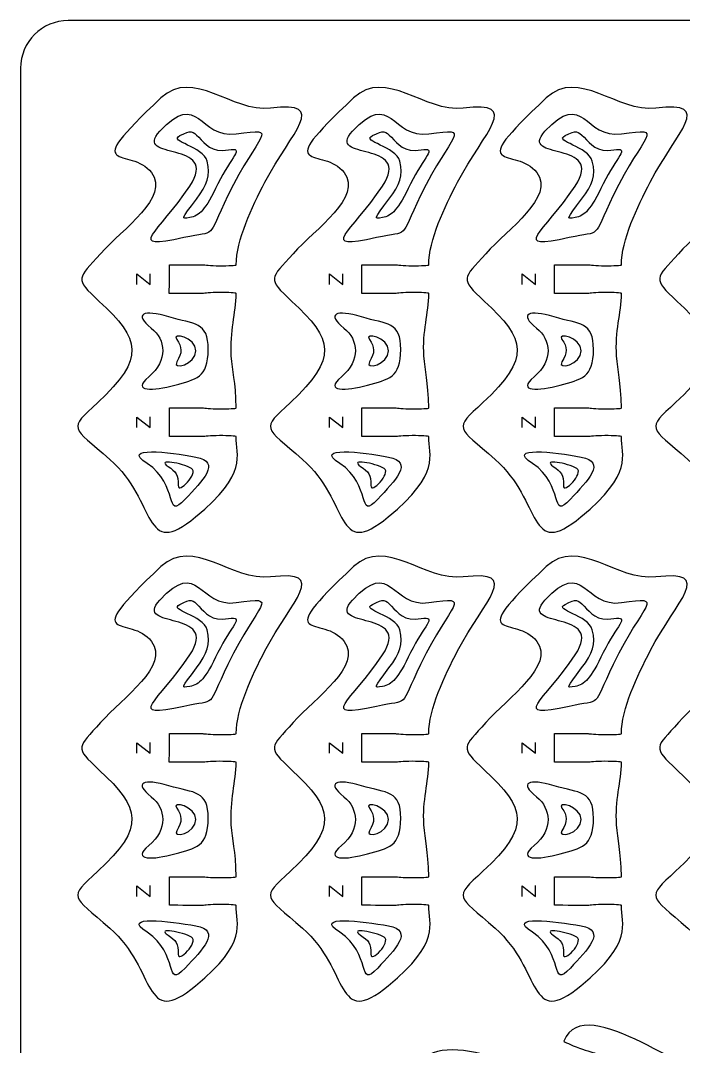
# Model space of a CAD drawing. Extents: x 0 to 300, y 0 to 300.
# Drawn here: x 0 to 69.5, y 192.6 to 300.1 of the extents above; entities that cross this region are included whole.
import ezdxf

# ---------------------------------------------------------------- set-up
doc = ezdxf.new("R2010")
doc.units = 0
doc.header["$MEASUREMENT"] = 0
doc.layers.add('DEFAULT', color=7, linetype='CONTINUOUS')

msp = doc.modelspace()

# ---------------------------------------------------------------- linework, layer by layer
at = {"layer": 'DEFAULT', "color": 250}
for points in [[(12.19, 272.45), (12.19, 273.55), (13.58, 272.45), (13.58, 273.56)], [(32.38, 272.45), (32.38, 273.55), (33.77, 272.45), (33.77, 273.56)], [(52.56, 272.45), (52.56, 273.55), (53.96, 272.45), (53.96, 273.56)], [(12.2, 257.45), (12.2, 258.55), (13.59, 257.45), (13.59, 258.57)], [(32.38, 257.45), (32.38, 258.55), (33.77, 257.45), (33.77, 258.57)], [(52.57, 257.45), (52.57, 258.55), (53.96, 257.45), (53.96, 258.57)], [(12.19, 223.32), (12.19, 224.42), (13.58, 223.32), (13.58, 224.44)], [(32.38, 223.32), (32.38, 224.42), (33.77, 223.32), (33.77, 224.44)], [(52.56, 223.32), (52.56, 224.42), (53.96, 223.32), (53.96, 224.44)], [(12.2, 208.32), (12.2, 209.43), (13.59, 208.32), (13.59, 209.44)], [(32.38, 208.32), (32.38, 209.43), (33.77, 208.32), (33.77, 209.44)], [(52.57, 208.32), (52.57, 209.43), (53.96, 208.32), (53.96, 209.44)]]:
    msp.add_lwpolyline(points, dxfattribs=at)
at = {"layer": 'DEFAULT', "color": 1}
for points, knots in [([(295, 0.1), (198.33, 0.1), (101.67, 0.1), (5, 0.1), (2.25, 0.1), (0, 2.35), (0, 5.1), (0, 101.77), (0, 198.43), (0, 295.1), (0, 297.85), (2.25, 300.1), (5, 300.1), (101.67, 300.1), (198.33, 300.1), (295, 300.1), (297.75, 300.1), (300, 297.85), (300, 295.1), (300, 198.43), (300, 101.77), (300, 5.1), (300, 2.35), (297.75, 0.1), (295, 0.1)], [0, 0, 0, 0, 822.047, 822.047, 822.047, 823.047, 823.047, 823.047, 1645.094, 1645.094, 1645.094, 1646.094, 1646.094, 1646.094, 2468.141, 2468.141, 2468.141, 2469.141, 2469.141, 2469.141, 3291.188, 3291.188, 3291.188, 3292.188, 3292.188, 3292.188, 3292.188]), ([(25.61, 283.16), (24.25, 280.54), (22.6, 277.08), (22.6, 274.5), (22.58, 274.44), (21.81, 274.4), (20.85, 274.4), (19.88, 274.4), (19.27, 274.5), (19.1, 274.5), (18.22, 274.5), (15.6, 274.5), (15.6, 274.5), (15.6, 273.5), (15.6, 272.5), (15.59, 271.5), (15.59, 271.5), (18.22, 271.5), (19.1, 271.5), (19.27, 271.5), (19.88, 271.6), (20.85, 271.6), (21.81, 271.6), (22.6, 271.55), (22.59, 271.5), (22.59, 269.45), (21.91, 267.51), (22.09, 264.95), (22.2, 263.28), (22.54, 262.38), (22.6, 259.5), (22.59, 259.44), (21.81, 259.4), (20.85, 259.4), (19.88, 259.4), (19.27, 259.5), (19.1, 259.5), (18.23, 259.5), (15.6, 259.51), (15.6, 259.51), (15.6, 258.51), (15.6, 257.51), (15.6, 256.51), (15.6, 256.51), (18.22, 256.5), (19.09, 256.5), (19.27, 256.5), (19.88, 256.6), (20.85, 256.6), (21.81, 256.6), (22.59, 256.55), (22.6, 256.5), (22.59, 254.5), (23.92, 252.67), (18.35, 248.08), (12.78, 243.49), (14.34, 249.74), (9.37, 254.1), (5.32, 257.66), (4.95, 257.17), (8.09, 260.07), (13.12, 264.74), (12.58, 266.69), (8.25, 270.67), (5.57, 273.15), (6.01, 273), (8.39, 275.66), (10.75, 278.3), (15.65, 281.61), (13.73, 284.16), (11.54, 287.08), (5.82, 283.64), (14.72, 291.99), (18.11, 295.18), (22.15, 290.42), (26.21, 290.92), (32.42, 291.68), (28.39, 288.5), (25.61, 283.16)], [1, 1, 1, 1, 2, 2, 2, 3, 3, 3, 4, 4, 4, 5, 5, 5, 13.504001, 13.504001, 13.504001, 14.504001, 14.504001, 14.504001, 15.504001, 15.504001, 15.504001, 16.504001, 16.504001, 16.504001, 17.504001, 17.504001, 17.504001, 18.504001, 18.504001, 18.504001, 19.504001, 19.504001, 19.504001, 20.504001, 20.504001, 20.504001, 21.504001, 21.504001, 21.504001, 30.008003, 30.008003, 30.008003, 31.008003, 31.008003, 31.008003, 32.008003, 32.008003, 32.008003, 33.008003, 33.008003, 33.008003, 34.008003, 34.008003, 34.008003, 35.008003, 35.008003, 35.008003, 36.008003, 36.008003, 36.008003, 37.008003, 37.008003, 37.008003, 38.008003, 38.008003, 38.008003, 39.008003, 39.008003, 39.008003, 40.008003, 40.008003, 40.008003, 41.008003, 41.008003, 41.008003, 42.008003, 42.008003, 42.008003, 42.008003]), ([(45.8, 283.16), (44.43, 280.54), (42.78, 277.08), (42.78, 274.5), (42.77, 274.44), (41.99, 274.4), (41.03, 274.4), (40.07, 274.4), (39.46, 274.5), (39.28, 274.5), (38.41, 274.5), (35.78, 274.5), (35.78, 274.5), (35.78, 273.5), (35.78, 272.5), (35.78, 271.5), (35.78, 271.5), (38.4, 271.5), (39.28, 271.5), (39.46, 271.5), (40.06, 271.6), (41.03, 271.6), (42, 271.6), (42.78, 271.55), (42.78, 271.5), (42.78, 269.45), (42.1, 267.51), (42.27, 264.95), (42.39, 263.28), (42.73, 262.38), (42.78, 259.5), (42.77, 259.44), (42, 259.4), (41.03, 259.4), (40.07, 259.4), (39.46, 259.5), (39.29, 259.5), (38.41, 259.5), (35.78, 259.51), (35.78, 259.51), (35.78, 258.51), (35.78, 257.51), (35.78, 256.51), (35.78, 256.51), (38.41, 256.5), (39.28, 256.5), (39.46, 256.5), (40.07, 256.6), (41.03, 256.6), (42, 256.6), (42.78, 256.55), (42.78, 256.5), (42.78, 254.5), (44.1, 252.67), (38.53, 248.08), (32.97, 243.49), (34.52, 249.74), (29.56, 254.1), (25.51, 257.66), (25.14, 257.17), (28.28, 260.07), (33.3, 264.74), (32.76, 266.69), (28.44, 270.67), (25.75, 273.15), (26.19, 273), (28.57, 275.66), (30.93, 278.3), (35.84, 281.61), (33.92, 284.16), (31.72, 287.08), (26, 283.64), (34.9, 291.99), (38.29, 295.18), (42.34, 290.42), (46.4, 290.92), (52.61, 291.68), (48.58, 288.5), (45.8, 283.16)], [1, 1, 1, 1, 2, 2, 2, 3, 3, 3, 4, 4, 4, 5, 5, 5, 13.504001, 13.504001, 13.504001, 14.504001, 14.504001, 14.504001, 15.504001, 15.504001, 15.504001, 16.504001, 16.504001, 16.504001, 17.504001, 17.504001, 17.504001, 18.504001, 18.504001, 18.504001, 19.504001, 19.504001, 19.504001, 20.504001, 20.504001, 20.504001, 21.504001, 21.504001, 21.504001, 30.008003, 30.008003, 30.008003, 31.008003, 31.008003, 31.008003, 32.008003, 32.008003, 32.008003, 33.008003, 33.008003, 33.008003, 34.008003, 34.008003, 34.008003, 35.008003, 35.008003, 35.008003, 36.008003, 36.008003, 36.008003, 37.008003, 37.008003, 37.008003, 38.008003, 38.008003, 38.008003, 39.008003, 39.008003, 39.008003, 40.008003, 40.008003, 40.008003, 41.008003, 41.008003, 41.008003, 42.008003, 42.008003, 42.008003, 42.008003]), ([(65.99, 283.16), (64.62, 280.54), (62.97, 277.08), (62.97, 274.5), (62.95, 274.44), (62.18, 274.4), (61.22, 274.4), (60.25, 274.4), (59.64, 274.5), (59.47, 274.5), (58.59, 274.5), (55.97, 274.5), (55.97, 274.5), (55.97, 273.5), (55.97, 272.5), (55.97, 271.5), (55.97, 271.5), (58.59, 271.5), (59.47, 271.5), (59.64, 271.5), (60.25, 271.6), (61.22, 271.6), (62.18, 271.6), (62.97, 271.55), (62.97, 271.5), (62.96, 269.45), (62.28, 267.51), (62.46, 264.95), (62.57, 263.28), (62.91, 262.38), (62.97, 259.5), (62.96, 259.44), (62.18, 259.4), (61.22, 259.4), (60.25, 259.4), (59.64, 259.5), (59.47, 259.5), (58.6, 259.5), (55.97, 259.51), (55.97, 259.51), (55.97, 258.51), (55.97, 257.51), (55.97, 256.51), (55.97, 256.51), (58.59, 256.5), (59.47, 256.5), (59.64, 256.5), (60.25, 256.6), (61.22, 256.6), (62.18, 256.6), (62.97, 256.55), (62.97, 256.5), (62.96, 254.5), (64.29, 252.67), (58.72, 248.08), (53.15, 243.49), (54.71, 249.74), (49.74, 254.1), (45.69, 257.66), (45.32, 257.17), (48.46, 260.07), (53.49, 264.74), (52.95, 266.69), (48.62, 270.67), (45.94, 273.15), (46.38, 273), (48.76, 275.66), (51.12, 278.3), (56.02, 281.61), (54.1, 284.16), (51.91, 287.08), (46.19, 283.64), (55.09, 291.99), (58.48, 295.18), (62.52, 290.42), (66.59, 290.92), (72.79, 291.68), (68.76, 288.5), (65.99, 283.16)], [1, 1, 1, 1, 2, 2, 2, 3, 3, 3, 4, 4, 4, 5, 5, 5, 13.504001, 13.504001, 13.504001, 14.504001, 14.504001, 14.504001, 15.504001, 15.504001, 15.504001, 16.504001, 16.504001, 16.504001, 17.504001, 17.504001, 17.504001, 18.504001, 18.504001, 18.504001, 19.504001, 19.504001, 19.504001, 20.504001, 20.504001, 20.504001, 21.504001, 21.504001, 21.504001, 30.008003, 30.008003, 30.008003, 31.008003, 31.008003, 31.008003, 32.008003, 32.008003, 32.008003, 33.008003, 33.008003, 33.008003, 34.008003, 34.008003, 34.008003, 35.008003, 35.008003, 35.008003, 36.008003, 36.008003, 36.008003, 37.008003, 37.008003, 37.008003, 38.008003, 38.008003, 38.008003, 39.008003, 39.008003, 39.008003, 40.008003, 40.008003, 40.008003, 41.008003, 41.008003, 41.008003, 42.008003, 42.008003, 42.008003, 42.008003]), ([(86.17, 283.16), (84.8, 280.54), (83.16, 277.08), (83.15, 274.5), (83.14, 274.44), (82.36, 274.4), (81.4, 274.4), (80.44, 274.4), (79.83, 274.5), (79.65, 274.5), (78.78, 274.5), (76.15, 274.5), (76.15, 274.5), (76.15, 273.5), (76.15, 272.5), (76.15, 271.5), (76.15, 271.5), (78.77, 271.5), (79.65, 271.5), (79.83, 271.5), (80.43, 271.6), (81.4, 271.6), (82.37, 271.6), (83.15, 271.55), (83.15, 271.5), (83.15, 269.45), (82.47, 267.51), (82.64, 264.95), (82.76, 263.28), (83.1, 262.38), (83.16, 259.5), (83.14, 259.44), (82.37, 259.4), (81.41, 259.4), (80.44, 259.4), (79.83, 259.5), (79.66, 259.5), (78.78, 259.5), (76.15, 259.51), (76.15, 259.51), (76.15, 258.51), (76.15, 257.51), (76.15, 256.51), (76.15, 256.51), (78.78, 256.5), (79.65, 256.5), (79.83, 256.5), (80.44, 256.6), (81.4, 256.6), (82.37, 256.6), (83.15, 256.55), (83.15, 256.5), (83.15, 254.5), (84.47, 252.67), (78.9, 248.08), (73.34, 243.49), (74.89, 249.74), (69.93, 254.1), (65.88, 257.66), (65.51, 257.17), (68.65, 260.07), (73.67, 264.74), (73.13, 266.69), (68.81, 270.67), (66.13, 273.15), (66.56, 273), (68.94, 275.66), (71.3, 278.3), (76.21, 281.61), (74.29, 284.16), (72.09, 287.08), (66.37, 283.64), (75.27, 291.99), (78.66, 295.18), (82.71, 290.42), (86.77, 290.92), (92.98, 291.68), (88.95, 288.5), (86.17, 283.16)], [1, 1, 1, 1, 2, 2, 2, 3, 3, 3, 4, 4, 4, 5, 5, 5, 13.504001, 13.504001, 13.504001, 14.504001, 14.504001, 14.504001, 15.504001, 15.504001, 15.504001, 16.504001, 16.504001, 16.504001, 17.504001, 17.504001, 17.504001, 18.504001, 18.504001, 18.504001, 19.504001, 19.504001, 19.504001, 20.504001, 20.504001, 20.504001, 21.504001, 21.504001, 21.504001, 30.008003, 30.008003, 30.008003, 31.008003, 31.008003, 31.008003, 32.008003, 32.008003, 32.008003, 33.008003, 33.008003, 33.008003, 34.008003, 34.008003, 34.008003, 35.008003, 35.008003, 35.008003, 36.008003, 36.008003, 36.008003, 37.008003, 37.008003, 37.008003, 38.008003, 38.008003, 38.008003, 39.008003, 39.008003, 39.008003, 40.008003, 40.008003, 40.008003, 41.008003, 41.008003, 41.008003, 42.008003, 42.008003, 42.008003, 42.008003]), ([(25.61, 234.04), (24.25, 231.41), (22.6, 227.95), (22.6, 225.37), (22.58, 225.31), (21.81, 225.27), (20.85, 225.27), (19.88, 225.27), (19.27, 225.37), (19.1, 225.37), (18.22, 225.37), (15.6, 225.38), (15.6, 225.38), (15.6, 224.38), (15.6, 223.38), (15.59, 222.38), (15.59, 222.38), (18.22, 222.37), (19.1, 222.37), (19.27, 222.37), (19.88, 222.47), (20.85, 222.47), (21.81, 222.47), (22.6, 222.42), (22.59, 222.37), (22.59, 220.32), (21.91, 218.38), (22.09, 215.83), (22.2, 214.15), (22.54, 213.26), (22.6, 210.37), (22.59, 210.32), (21.81, 210.27), (20.85, 210.28), (19.88, 210.28), (19.27, 210.37), (19.1, 210.37), (18.23, 210.38), (15.6, 210.38), (15.6, 210.38), (15.6, 209.38), (15.6, 208.38), (15.6, 207.38), (15.6, 207.38), (18.22, 207.38), (19.09, 207.37), (19.27, 207.37), (19.88, 207.47), (20.85, 207.47), (21.81, 207.47), (22.59, 207.43), (22.6, 207.37), (22.59, 205.37), (23.92, 203.54), (18.35, 198.96), (12.78, 194.37), (14.34, 200.62), (9.37, 204.97), (5.32, 208.53), (4.95, 208.04), (8.09, 210.95), (13.12, 215.61), (12.58, 217.56), (8.25, 221.55), (5.57, 224.02), (6.01, 223.88), (8.39, 226.53), (10.75, 229.17), (15.65, 232.49), (13.73, 235.04), (11.54, 237.95), (5.82, 234.51), (14.72, 242.87), (18.11, 246.05), (22.15, 241.3), (26.21, 241.79), (32.42, 242.55), (28.39, 239.37), (25.61, 234.04)], [1, 1, 1, 1, 2, 2, 2, 3, 3, 3, 4, 4, 4, 5, 5, 5, 13.504001, 13.504001, 13.504001, 14.504001, 14.504001, 14.504001, 15.504001, 15.504001, 15.504001, 16.504001, 16.504001, 16.504001, 17.504001, 17.504001, 17.504001, 18.504001, 18.504001, 18.504001, 19.504001, 19.504001, 19.504001, 20.504001, 20.504001, 20.504001, 21.504001, 21.504001, 21.504001, 30.008003, 30.008003, 30.008003, 31.008003, 31.008003, 31.008003, 32.008003, 32.008003, 32.008003, 33.008003, 33.008003, 33.008003, 34.008003, 34.008003, 34.008003, 35.008003, 35.008003, 35.008003, 36.008003, 36.008003, 36.008003, 37.008003, 37.008003, 37.008003, 38.008003, 38.008003, 38.008003, 39.008003, 39.008003, 39.008003, 40.008003, 40.008003, 40.008003, 41.008003, 41.008003, 41.008003, 42.008003, 42.008003, 42.008003, 42.008003]), ([(45.8, 234.04), (44.43, 231.41), (42.78, 227.95), (42.78, 225.37), (42.77, 225.31), (41.99, 225.27), (41.03, 225.27), (40.07, 225.27), (39.46, 225.37), (39.28, 225.37), (38.41, 225.37), (35.78, 225.38), (35.78, 225.38), (35.78, 224.38), (35.78, 223.38), (35.78, 222.38), (35.78, 222.38), (38.4, 222.37), (39.28, 222.37), (39.46, 222.37), (40.06, 222.47), (41.03, 222.47), (42, 222.47), (42.78, 222.42), (42.78, 222.37), (42.78, 220.32), (42.1, 218.38), (42.27, 215.83), (42.39, 214.15), (42.73, 213.26), (42.78, 210.37), (42.77, 210.32), (42, 210.27), (41.03, 210.28), (40.07, 210.28), (39.46, 210.37), (39.29, 210.37), (38.41, 210.38), (35.78, 210.38), (35.78, 210.38), (35.78, 209.38), (35.78, 208.38), (35.78, 207.38), (35.78, 207.38), (38.41, 207.38), (39.28, 207.37), (39.46, 207.37), (40.07, 207.47), (41.03, 207.47), (42, 207.47), (42.78, 207.43), (42.78, 207.37), (42.78, 205.37), (44.1, 203.54), (38.53, 198.96), (32.97, 194.37), (34.52, 200.62), (29.56, 204.97), (25.51, 208.53), (25.14, 208.04), (28.28, 210.95), (33.3, 215.61), (32.76, 217.56), (28.44, 221.55), (25.75, 224.02), (26.19, 223.88), (28.57, 226.53), (30.93, 229.17), (35.84, 232.49), (33.92, 235.04), (31.72, 237.95), (26, 234.51), (34.9, 242.87), (38.29, 246.05), (42.34, 241.3), (46.4, 241.79), (52.61, 242.55), (48.58, 239.37), (45.8, 234.04)], [1, 1, 1, 1, 2, 2, 2, 3, 3, 3, 4, 4, 4, 5, 5, 5, 13.504001, 13.504001, 13.504001, 14.504001, 14.504001, 14.504001, 15.504001, 15.504001, 15.504001, 16.504001, 16.504001, 16.504001, 17.504001, 17.504001, 17.504001, 18.504001, 18.504001, 18.504001, 19.504001, 19.504001, 19.504001, 20.504001, 20.504001, 20.504001, 21.504001, 21.504001, 21.504001, 30.008003, 30.008003, 30.008003, 31.008003, 31.008003, 31.008003, 32.008003, 32.008003, 32.008003, 33.008003, 33.008003, 33.008003, 34.008003, 34.008003, 34.008003, 35.008003, 35.008003, 35.008003, 36.008003, 36.008003, 36.008003, 37.008003, 37.008003, 37.008003, 38.008003, 38.008003, 38.008003, 39.008003, 39.008003, 39.008003, 40.008003, 40.008003, 40.008003, 41.008003, 41.008003, 41.008003, 42.008003, 42.008003, 42.008003, 42.008003]), ([(65.99, 234.04), (64.62, 231.41), (62.97, 227.95), (62.97, 225.37), (62.95, 225.31), (62.18, 225.27), (61.22, 225.27), (60.25, 225.27), (59.64, 225.37), (59.47, 225.37), (58.59, 225.37), (55.97, 225.38), (55.97, 225.38), (55.97, 224.38), (55.97, 223.38), (55.97, 222.38), (55.97, 222.38), (58.59, 222.37), (59.47, 222.37), (59.64, 222.37), (60.25, 222.47), (61.22, 222.47), (62.18, 222.47), (62.97, 222.42), (62.97, 222.37), (62.96, 220.32), (62.28, 218.38), (62.46, 215.83), (62.57, 214.15), (62.91, 213.26), (62.97, 210.37), (62.96, 210.32), (62.18, 210.27), (61.22, 210.28), (60.25, 210.28), (59.64, 210.37), (59.47, 210.37), (58.6, 210.38), (55.97, 210.38), (55.97, 210.38), (55.97, 209.38), (55.97, 208.38), (55.97, 207.38), (55.97, 207.38), (58.59, 207.38), (59.47, 207.37), (59.64, 207.37), (60.25, 207.47), (61.22, 207.47), (62.18, 207.47), (62.97, 207.43), (62.97, 207.37), (62.96, 205.37), (64.29, 203.54), (58.72, 198.96), (53.15, 194.37), (54.71, 200.62), (49.74, 204.97), (45.69, 208.53), (45.32, 208.04), (48.46, 210.95), (53.49, 215.61), (52.95, 217.56), (48.62, 221.55), (45.94, 224.02), (46.38, 223.88), (48.76, 226.53), (51.12, 229.17), (56.02, 232.49), (54.1, 235.04), (51.91, 237.95), (46.19, 234.51), (55.09, 242.87), (58.48, 246.05), (62.52, 241.3), (66.59, 241.79), (72.79, 242.55), (68.76, 239.37), (65.99, 234.04)], [1, 1, 1, 1, 2, 2, 2, 3, 3, 3, 4, 4, 4, 5, 5, 5, 13.504001, 13.504001, 13.504001, 14.504001, 14.504001, 14.504001, 15.504001, 15.504001, 15.504001, 16.504001, 16.504001, 16.504001, 17.504001, 17.504001, 17.504001, 18.504001, 18.504001, 18.504001, 19.504001, 19.504001, 19.504001, 20.504001, 20.504001, 20.504001, 21.504001, 21.504001, 21.504001, 30.008003, 30.008003, 30.008003, 31.008003, 31.008003, 31.008003, 32.008003, 32.008003, 32.008003, 33.008003, 33.008003, 33.008003, 34.008003, 34.008003, 34.008003, 35.008003, 35.008003, 35.008003, 36.008003, 36.008003, 36.008003, 37.008003, 37.008003, 37.008003, 38.008003, 38.008003, 38.008003, 39.008003, 39.008003, 39.008003, 40.008003, 40.008003, 40.008003, 41.008003, 41.008003, 41.008003, 42.008003, 42.008003, 42.008003, 42.008003]), ([(86.17, 234.04), (84.8, 231.41), (83.16, 227.95), (83.15, 225.37), (83.14, 225.31), (82.36, 225.27), (81.4, 225.27), (80.44, 225.27), (79.83, 225.37), (79.65, 225.37), (78.78, 225.37), (76.15, 225.38), (76.15, 225.38), (76.15, 224.38), (76.15, 223.38), (76.15, 222.38), (76.15, 222.38), (78.77, 222.37), (79.65, 222.37), (79.83, 222.37), (80.43, 222.47), (81.4, 222.47), (82.37, 222.47), (83.15, 222.42), (83.15, 222.37), (83.15, 220.32), (82.47, 218.38), (82.64, 215.83), (82.76, 214.15), (83.1, 213.26), (83.16, 210.37), (83.14, 210.32), (82.37, 210.27), (81.41, 210.28), (80.44, 210.28), (79.83, 210.37), (79.66, 210.37), (78.78, 210.38), (76.15, 210.38), (76.15, 210.38), (76.15, 209.38), (76.15, 208.38), (76.15, 207.38), (76.15, 207.38), (78.78, 207.38), (79.65, 207.37), (79.83, 207.37), (80.44, 207.47), (81.4, 207.47), (82.37, 207.47), (83.15, 207.43), (83.15, 207.37), (83.15, 205.37), (84.47, 203.54), (78.9, 198.96), (73.34, 194.37), (74.89, 200.62), (69.93, 204.97), (65.88, 208.53), (65.51, 208.04), (68.65, 210.95), (73.67, 215.61), (73.13, 217.56), (68.81, 221.55), (66.13, 224.02), (66.56, 223.88), (68.94, 226.53), (71.3, 229.17), (76.21, 232.49), (74.29, 235.04), (72.09, 237.95), (66.37, 234.51), (75.27, 242.87), (78.66, 246.05), (82.71, 241.3), (86.77, 241.79), (92.98, 242.55), (88.95, 239.37), (86.17, 234.04)], [1, 1, 1, 1, 2, 2, 2, 3, 3, 3, 4, 4, 4, 5, 5, 5, 13.504001, 13.504001, 13.504001, 14.504001, 14.504001, 14.504001, 15.504001, 15.504001, 15.504001, 16.504001, 16.504001, 16.504001, 17.504001, 17.504001, 17.504001, 18.504001, 18.504001, 18.504001, 19.504001, 19.504001, 19.504001, 20.504001, 20.504001, 20.504001, 21.504001, 21.504001, 21.504001, 30.008003, 30.008003, 30.008003, 31.008003, 31.008003, 31.008003, 32.008003, 32.008003, 32.008003, 33.008003, 33.008003, 33.008003, 34.008003, 34.008003, 34.008003, 35.008003, 35.008003, 35.008003, 36.008003, 36.008003, 36.008003, 37.008003, 37.008003, 37.008003, 38.008003, 38.008003, 38.008003, 39.008003, 39.008003, 39.008003, 40.008003, 40.008003, 40.008003, 41.008003, 41.008003, 41.008003, 42.008003, 42.008003, 42.008003, 42.008003]), ([(125.95, 167.45), (125.9, 167.42), (125.47, 168.08), (124.99, 168.91), (124.5, 169.75), (124.28, 170.33), (124.2, 170.48), (123.76, 171.24), (122.45, 173.51), (122.45, 173.51), (121.58, 173.01), (120.71, 172.51), (119.85, 172.01), (119.85, 172.01), (121.16, 169.74), (121.6, 168.98), (121.69, 168.83), (122.08, 168.35), (122.56, 167.51), (123.05, 166.67), (123.4, 165.98), (123.35, 165.95), (121.28, 164.75), (119.06, 161.02), (116.57, 164.57), (114.08, 168.11), (105.05, 173.97), (72.02, 177.71), (66.13, 178.38), (54.8, 176.96), (57, 173.15), (57.83, 171.72), (57.34, 169.88), (55.9, 169.05), (55.86, 169.02), (55.43, 169.68), (54.94, 170.52), (54.46, 171.35), (54.24, 171.93), (54.15, 172.08), (53.71, 172.84), (52.4, 175.11), (52.4, 175.11), (51.53, 174.61), (50.67, 174.11), (49.8, 173.61), (49.8, 173.61), (51.12, 171.34), (51.56, 170.58), (51.64, 170.43), (52.03, 169.95), (52.52, 169.12), (53, 168.28), (53.36, 167.58), (53.31, 167.55), (51.87, 166.72), (50.04, 167.21), (49.21, 168.65), (45.94, 174.31), (30.91, 168.99), (26.58, 153.26), (24.13, 144.35), (36.43, 142.21), (46.36, 140.27), (50.45, 139.46), (53.6, 137.42), (55.91, 135.43), (58.21, 133.44), (54.07, 127.87), (52.89, 129.99), (51.7, 132.1), (51.47, 132.48), (49.48, 131.33), (47.65, 130.27), (48.38, 130.69), (46.89, 129.83), (45.6, 129.09), (48.16, 126.58), (44.73, 124.52), (41.31, 122.47), (35.24, 122.79), (33.81, 125.24), (33.79, 125.29), (34.44, 125.72), (35.28, 126.21), (36.11, 126.69), (36.69, 126.91), (36.84, 126.99), (37.6, 127.43), (39.87, 128.75), (39.87, 128.75), (39.37, 129.61), (38.87, 130.48), (38.37, 131.34), (38.37, 131.34), (36.1, 130.03), (35.34, 129.59), (35.19, 129.51), (34.71, 129.11), (33.88, 128.63), (33.04, 128.14), (32.34, 127.79), (32.31, 127.84), (31.5, 129.29), (25.46, 128.32), (23.96, 130.92), (23.93, 130.97), (24.59, 131.4), (25.43, 131.88), (26.26, 132.37), (26.84, 132.59), (26.99, 132.67), (27.75, 133.11), (30.02, 134.42), (30.02, 134.42), (29.52, 135.29), (29.02, 136.16), (28.52, 137.02), (28.52, 137.02), (26.25, 135.71), (25.49, 135.27), (25.34, 135.18), (24.86, 134.79), (24.03, 134.31), (23.19, 133.82), (22.49, 133.47), (22.46, 133.52), (21.64, 134.96), (15.62, 134.01), (14.12, 136.61), (14.09, 136.65), (14.75, 137.08), (15.58, 137.57), (16.42, 138.05), (17, 138.27), (17.15, 138.36), (17.9, 138.8), (20.18, 140.11), (20.18, 140.11), (19.68, 140.98), (19.18, 141.84), (18.68, 142.71), (18.68, 142.71), (16.41, 141.39), (15.65, 140.96), (15.49, 140.87), (15.02, 140.48), (14.18, 139.99), (13.34, 139.51), (12.64, 139.16), (12.62, 139.2), (11.8, 140.65), (10.79, 143.48), (9.32, 146.1), (9.29, 146.15), (9.95, 146.57), (10.8, 147.04), (11.64, 147.52), (12.22, 147.73), (12.37, 147.81), (13.13, 148.24), (15.42, 149.53), (15.42, 149.53), (14.93, 150.4), (14.44, 151.27), (13.95, 152.14), (13.95, 152.14), (11.66, 150.86), (10.9, 150.43), (10.75, 150.34), (10.27, 149.96), (9.42, 149.48), (8.58, 149.01), (7.88, 148.67), (7.85, 148.71), (6.38, 151.33), (11.03, 155.5), (10.03, 158.33), (10.01, 158.38), (10.74, 158.68), (11.65, 159), (12.56, 159.32), (13.17, 159.43), (13.33, 159.49), (14.16, 159.78), (16.64, 160.65), (16.64, 160.65), (16.31, 161.59), (15.97, 162.53), (15.64, 163.48), (15.64, 163.48), (13.17, 162.61), (12.34, 162.32), (12.18, 162.26), (11.64, 161.97), (10.72, 161.64), (9.81, 161.32), (9.06, 161.1), (9.04, 161.16), (7.05, 166.82), (17.11, 167.37), (16.63, 170.33), (16.63, 170.39), (17.39, 170.56), (18.34, 170.72), (19.29, 170.87), (19.91, 170.87), (20.08, 170.9), (20.94, 171.05), (23.53, 171.47), (23.53, 171.47), (23.37, 172.46), (23.21, 173.45), (23.04, 174.43), (23.04, 174.43), (20.46, 174.01), (19.59, 173.86), (19.42, 173.84), (18.84, 173.64), (17.88, 173.48), (16.93, 173.32), (16.15, 173.24), (16.14, 173.29), (15.16, 179.21), (26.55, 176.8), (26.58, 179.8), (26.58, 179.85), (27.37, 179.89), (28.33, 179.88), (29.3, 179.86), (29.91, 179.76), (30.08, 179.76), (30.96, 179.75), (33.58, 179.72), (33.58, 179.72), (33.59, 180.72), (33.61, 181.72), (33.62, 182.72), (33.62, 182.72), (30.99, 182.75), (30.12, 182.76), (29.94, 182.76), (29.33, 182.67), (28.36, 182.68), (27.4, 182.69), (26.62, 182.74), (26.62, 182.8), (26.68, 188.61), (40.47, 184.13), (40.99, 186.87), (41, 186.92), (41.77, 186.82), (42.72, 186.64), (43.67, 186.46), (44.25, 186.25), (44.43, 186.22), (45.28, 186.06), (47.87, 185.57), (47.87, 185.57), (48.05, 186.56), (48.24, 187.54), (48.42, 188.52), (48.42, 188.52), (45.84, 189.01), (44.98, 189.17), (44.81, 189.2), (44.19, 189.21), (43.24, 189.39), (42.3, 189.57), (41.54, 189.76), (41.54, 189.81), (42.65, 195.71), (55.37, 188.75), (55.9, 190.33), (55.92, 190.38), (56.66, 190.14), (57.57, 189.8), (58.47, 189.46), (59.01, 189.16), (59.17, 189.09), (59.99, 188.79), (62.45, 187.86), (62.45, 187.86), (62.8, 188.79), (63.15, 189.73), (63.5, 190.67), (63.5, 190.67), (61.05, 191.59), (60.23, 191.9), (60.06, 191.96), (59.46, 192.09), (58.56, 192.42), (57.65, 192.77), (56.94, 193.08), (56.95, 193.14), (59.07, 198.75), (71.31, 188.29), (72.35, 190.05), (72.38, 190.09), (73.07, 189.73), (73.9, 189.24), (74.74, 188.75), (75.21, 188.35), (75.36, 188.26), (76.11, 187.82), (78.37, 186.48), (78.37, 186.48), (78.88, 187.34), (79.39, 188.2), (79.9, 189.06), (79.9, 189.06), (77.64, 190.4), (76.89, 190.84), (76.74, 190.93), (76.17, 191.15), (75.33, 191.65), (74.5, 192.14), (73.85, 192.58), (73.88, 192.62), (76.93, 197.79), (87.26, 185.69), (88.36, 186.97), (88.39, 187.01), (89.01, 186.53), (89.75, 185.9), (90.48, 185.27), (90.88, 184.8), (91.01, 184.69), (91.68, 184.12), (93.67, 182.41), (93.67, 182.41), (94.32, 183.17), (94.97, 183.93), (95.62, 184.68), (95.62, 184.68), (93.63, 186.39), (92.96, 186.96), (92.83, 187.08), (92.31, 187.4), (91.57, 188.03), (90.84, 188.66), (90.27, 189.2), (90.31, 189.24), (94.22, 193.8), (102.35, 181.83), (103.93, 183.12), (103.98, 183.16), (104.51, 182.58), (105.12, 181.83), (105.74, 181.09), (106.04, 180.55), (106.15, 180.42), (106.71, 179.74), (108.37, 177.71), (108.37, 177.71), (109.15, 178.35), (109.92, 178.98), (110.69, 179.61), (110.69, 179.61), (109.03, 181.64), (108.47, 182.32), (108.36, 182.45), (107.9, 182.86), (107.28, 183.61), (106.67, 184.36), (106.21, 184.99), (106.25, 185.03), (107.55, 186.06), (109.43, 185.86), (110.47, 184.56), (114.91, 179.15), (120.49, 183.79), (125.97, 175.24), (127.79, 172.41), (129.83, 169.69), (125.95, 167.45)], [1, 1, 1, 1, 2, 2, 2, 3, 3, 3, 4, 4, 4, 12.507608, 12.507608, 12.507608, 13.507608, 13.507608, 13.507608, 14.507608, 14.507608, 14.507608, 15.507608, 15.507608, 15.507608, 16.507608, 16.507608, 16.507608, 17.507608, 17.507608, 17.507608, 18.507608, 18.507608, 18.507608, 19.507608, 19.507608, 19.507608, 20.507608, 20.507608, 20.507608, 21.507608, 21.507608, 21.507608, 22.507608, 22.507608, 22.507608, 31.01156, 31.01156, 31.01156, 32.01156, 32.01156, 32.01156, 33.01156, 33.01156, 33.01156, 34.01156, 34.01156, 34.01156, 35.01156, 35.01156, 35.01156, 36.01156, 36.01156, 36.01156, 37.01156, 37.01156, 37.01156, 38.01156, 38.01156, 38.01156, 39.01156, 39.01156, 39.01156, 40.01156, 40.01156, 40.01156, 41.01156, 41.01156, 41.01156, 42.01156, 42.01156, 42.01156, 43.01156, 43.01156, 43.01156, 44.01156, 44.01156, 44.01156, 45.01156, 45.01156, 45.01156, 46.01156, 46.01156, 46.01156, 54.510507, 54.510507, 54.510507, 55.510507, 55.510507, 55.510507, 56.510507, 56.510507, 56.510507, 57.510507, 57.510507, 57.510507, 58.510507, 58.510507, 58.510507, 59.510507, 59.510507, 59.510507, 60.510507, 60.510507, 60.510507, 61.510507, 61.510507, 61.510507, 70.018116, 70.018116, 70.018116, 71.018116, 71.018116, 71.018116, 72.018116, 72.018116, 72.018116, 73.018116, 73.018116, 73.018116, 74.018116, 74.018116, 74.018116, 75.018116, 75.018116, 75.018116, 76.018116, 76.018116, 76.018116, 77.018116, 77.018116, 77.018116, 85.522068, 85.522068, 85.522068, 86.522068, 86.522068, 86.522068, 87.522068, 87.522068, 87.522068, 88.522068, 88.522068, 88.522068, 89.522068, 89.522068, 89.522068, 90.522068, 90.522068, 90.522068, 91.522068, 91.522068, 91.522068, 92.522068, 92.522068, 92.522068, 101.024832, 101.024832, 101.024832, 102.024832, 102.024832, 102.024832, 103.024832, 103.024832, 103.024832, 104.024832, 104.024832, 104.024832, 105.024832, 105.024832, 105.024832, 106.024832, 106.024832, 106.024832, 107.024832, 107.024832, 107.024832, 108.024832, 108.024832, 108.024832, 116.535608, 116.535608, 116.535608, 117.535608, 117.535608, 117.535608, 118.535608, 118.535608, 118.535608, 119.535608, 119.535608, 119.535608, 120.535608, 120.535608, 120.535608, 121.535608, 121.535608, 121.535608, 122.535608, 122.535608, 122.535608, 123.535608, 123.535608, 123.535608, 132.039971, 132.039971, 132.039971, 133.039971, 133.039971, 133.039971, 134.039971, 134.039971, 134.039971, 135.039971, 135.039971, 135.039971, 136.039971, 136.039971, 136.039971, 137.039971, 137.039971, 137.039971, 138.039971, 138.039971, 138.039971, 139.039971, 139.039971, 139.039971, 147.550559, 147.550559, 147.550559, 148.550559, 148.550559, 148.550559, 149.550559, 149.550559, 149.550559, 150.550559, 150.550559, 150.550559, 151.550559, 151.550559, 151.550559, 152.550559, 152.550559, 152.550559, 153.550559, 153.550559, 153.550559, 154.550559, 154.550559, 154.550559, 163.056703, 163.056703, 163.056703, 164.056703, 164.056703, 164.056703, 165.056703, 165.056703, 165.056703, 166.056703, 166.056703, 166.056703, 167.056703, 167.056703, 167.056703, 168.056703, 168.056703, 168.056703, 169.056703, 169.056703, 169.056703, 170.056703, 170.056703, 170.056703, 178.563266, 178.563266, 178.563266, 179.563266, 179.563266, 179.563266, 180.563266, 180.563266, 180.563266, 181.563266, 181.563266, 181.563266, 182.563266, 182.563266, 182.563266, 183.563266, 183.563266, 183.563266, 184.563266, 184.563266, 184.563266, 185.563266, 185.563266, 185.563266, 194.073142, 194.073142, 194.073142, 195.073142, 195.073142, 195.073142, 196.073142, 196.073142, 196.073142, 197.073142, 197.073142, 197.073142, 198.073142, 198.073142, 198.073142, 199.073142, 199.073142, 199.073142, 200.073142, 200.073142, 200.073142, 201.073142, 201.073142, 201.073142, 209.575736, 209.575736, 209.575736, 210.575736, 210.575736, 210.575736, 211.575736, 211.575736, 211.575736, 212.575736, 212.575736, 212.575736, 213.575736, 213.575736, 213.575736, 214.575736, 214.575736, 214.575736, 215.575736, 215.575736, 215.575736, 216.575736, 216.575736, 216.575736, 225.073795, 225.073795, 225.073795, 226.073795, 226.073795, 226.073795, 227.073795, 227.073795, 227.073795, 228.073795, 228.073795, 228.073795, 229.073795, 229.073795, 229.073795, 230.073795, 230.073795, 230.073795, 231.073795, 231.073795, 231.073795, 231.073795])]:
    msp.add_open_spline(points, degree=3, knots=knots, dxfattribs=at)
at = {"layer": 'DEFAULT', "color": 5}
for points, knots in [([(14.59, 288.49), (11.69, 285.33), (20.98, 287.61), (17.74, 282.75), (14.43, 277.79), (10.86, 275.94), (17.13, 277.35), (20.68, 278.15), (19.43, 276.95), (21.73, 281.75), (24.9, 288.35), (27.4, 288.91), (22.6, 288.23), (18.68, 287.67), (18.67, 292.95), (14.59, 288.49)], [0, 0, 0, 0, 1, 1, 1, 2, 2, 2, 3, 3, 3, 4, 4, 4, 5, 5, 5, 5]), ([(34.78, 288.49), (31.88, 285.33), (41.17, 287.61), (37.93, 282.75), (34.62, 277.79), (31.04, 275.94), (37.32, 277.35), (40.87, 278.15), (39.61, 276.95), (41.92, 281.75), (45.08, 288.35), (47.58, 288.91), (42.79, 288.23), (38.86, 287.67), (38.86, 292.95), (34.78, 288.49)], [0, 0, 0, 0, 1, 1, 1, 2, 2, 2, 3, 3, 3, 4, 4, 4, 5, 5, 5, 5]), ([(54.96, 288.49), (52.06, 285.33), (61.36, 287.61), (58.12, 282.75), (54.81, 277.79), (51.23, 275.94), (57.5, 277.35), (61.05, 278.15), (59.8, 276.95), (62.1, 281.75), (65.27, 288.35), (67.77, 288.91), (62.97, 288.23), (59.05, 287.67), (59.04, 292.95), (54.96, 288.49)], [0, 0, 0, 0, 1, 1, 1, 2, 2, 2, 3, 3, 3, 4, 4, 4, 5, 5, 5, 5]), ([(13.45, 262.77), (15.48, 264.47), (15.22, 266.65), (13.7, 267.87), (11.83, 269.37), (12.86, 269.84), (15.55, 269.04), (18.25, 268.24), (19.67, 268.56), (19.67, 265.63), (19.67, 262.64), (18.38, 262.52), (16.17, 261.89), (13.95, 261.27), (11.52, 261.15), (13.45, 262.77)], [0, 0, 0, 0, 1, 1, 1, 2, 2, 2, 3, 3, 3, 4, 4, 4, 5, 5, 5, 5]), ([(33.64, 262.77), (35.67, 264.47), (35.4, 266.65), (33.89, 267.87), (32.02, 269.37), (33.04, 269.84), (35.74, 269.04), (38.43, 268.24), (39.85, 268.56), (39.85, 265.63), (39.85, 262.64), (38.57, 262.52), (36.35, 261.89), (34.14, 261.27), (31.71, 261.15), (33.64, 262.77)], [0, 0, 0, 0, 1, 1, 1, 2, 2, 2, 3, 3, 3, 4, 4, 4, 5, 5, 5, 5]), ([(53.82, 262.77), (55.86, 264.47), (55.59, 266.65), (54.07, 267.87), (52.2, 269.37), (53.23, 269.84), (55.92, 269.04), (58.62, 268.24), (60.04, 268.56), (60.04, 265.63), (60.04, 262.64), (58.76, 262.52), (56.54, 261.89), (54.32, 261.27), (51.89, 261.15), (53.82, 262.77)], [0, 0, 0, 0, 1, 1, 1, 2, 2, 2, 3, 3, 3, 4, 4, 4, 5, 5, 5, 5]), ([(17.25, 249.94), (19.04, 251.84), (21.11, 253.86), (18.37, 254.36), (15.63, 254.86), (10.4, 255.52), (13.26, 253.68), (16.71, 251.46), (15.03, 247.59), (17.25, 249.94)], [0, 0, 0, 0, 1, 1, 1, 2, 2, 2, 3, 3, 3, 3]), ([(37.43, 249.94), (39.23, 251.84), (41.29, 253.86), (38.56, 254.36), (35.82, 254.86), (30.59, 255.52), (33.45, 253.68), (36.9, 251.46), (35.22, 247.59), (37.43, 249.94)], [0, 0, 0, 0, 1, 1, 1, 2, 2, 2, 3, 3, 3, 3]), ([(57.62, 249.94), (59.41, 251.84), (61.48, 253.86), (58.74, 254.36), (56, 254.86), (50.77, 255.52), (53.64, 253.68), (57.09, 251.46), (55.4, 247.59), (57.62, 249.94)], [0, 0, 0, 0, 1, 1, 1, 2, 2, 2, 3, 3, 3, 3]), ([(14.59, 239.36), (11.69, 236.2), (20.98, 238.48), (17.74, 233.62), (14.43, 228.66), (10.86, 226.82), (17.13, 228.23), (20.68, 229.03), (19.43, 227.82), (21.73, 232.63), (24.9, 239.23), (27.4, 239.79), (22.6, 239.1), (18.68, 238.54), (18.67, 243.82), (14.59, 239.36)], [0, 0, 0, 0, 1, 1, 1, 2, 2, 2, 3, 3, 3, 4, 4, 4, 5, 5, 5, 5]), ([(34.78, 239.36), (31.88, 236.2), (41.17, 238.48), (37.93, 233.62), (34.62, 228.66), (31.04, 226.82), (37.32, 228.23), (40.87, 229.03), (39.61, 227.82), (41.92, 232.63), (45.08, 239.23), (47.58, 239.79), (42.79, 239.1), (38.86, 238.54), (38.86, 243.82), (34.78, 239.36)], [0, 0, 0, 0, 1, 1, 1, 2, 2, 2, 3, 3, 3, 4, 4, 4, 5, 5, 5, 5]), ([(54.96, 239.36), (52.06, 236.2), (61.36, 238.48), (58.12, 233.62), (54.81, 228.66), (51.23, 226.82), (57.5, 228.23), (61.05, 229.03), (59.8, 227.82), (62.1, 232.63), (65.27, 239.23), (67.77, 239.79), (62.97, 239.1), (59.05, 238.54), (59.04, 243.82), (54.96, 239.36)], [0, 0, 0, 0, 1, 1, 1, 2, 2, 2, 3, 3, 3, 4, 4, 4, 5, 5, 5, 5]), ([(13.45, 213.64), (15.48, 215.35), (15.22, 217.53), (13.7, 218.74), (11.83, 220.25), (12.86, 220.71), (15.55, 219.91), (18.25, 219.12), (19.67, 219.43), (19.67, 216.5), (19.67, 213.51), (18.38, 213.39), (16.17, 212.77), (13.95, 212.15), (11.52, 212.02), (13.45, 213.64)], [0, 0, 0, 0, 1, 1, 1, 2, 2, 2, 3, 3, 3, 4, 4, 4, 5, 5, 5, 5]), ([(33.64, 213.64), (35.67, 215.35), (35.4, 217.53), (33.89, 218.74), (32.02, 220.25), (33.04, 220.71), (35.74, 219.91), (38.43, 219.12), (39.85, 219.43), (39.85, 216.5), (39.85, 213.51), (38.57, 213.39), (36.35, 212.77), (34.14, 212.15), (31.71, 212.02), (33.64, 213.64)], [0, 0, 0, 0, 1, 1, 1, 2, 2, 2, 3, 3, 3, 4, 4, 4, 5, 5, 5, 5]), ([(53.82, 213.64), (55.86, 215.35), (55.59, 217.53), (54.07, 218.74), (52.2, 220.25), (53.23, 220.71), (55.92, 219.91), (58.62, 219.12), (60.04, 219.43), (60.04, 216.5), (60.04, 213.51), (58.76, 213.39), (56.54, 212.77), (54.32, 212.15), (51.89, 212.02), (53.82, 213.64)], [0, 0, 0, 0, 1, 1, 1, 2, 2, 2, 3, 3, 3, 4, 4, 4, 5, 5, 5, 5]), ([(17.25, 200.81), (19.04, 202.72), (21.11, 204.74), (18.37, 205.23), (15.63, 205.73), (10.4, 206.39), (13.26, 204.55), (16.71, 202.33), (15.03, 198.46), (17.25, 200.81)], [0, 0, 0, 0, 1, 1, 1, 2, 2, 2, 3, 3, 3, 3]), ([(37.43, 200.81), (39.23, 202.72), (41.29, 204.74), (38.56, 205.23), (35.82, 205.73), (30.59, 206.39), (33.45, 204.55), (36.9, 202.33), (35.22, 198.46), (37.43, 200.81)], [0, 0, 0, 0, 1, 1, 1, 2, 2, 2, 3, 3, 3, 3]), ([(57.62, 200.81), (59.41, 202.72), (61.48, 204.74), (58.74, 205.23), (56, 205.73), (50.77, 206.39), (53.64, 204.55), (57.09, 202.33), (55.4, 198.46), (57.62, 200.81)], [0, 0, 0, 0, 1, 1, 1, 2, 2, 2, 3, 3, 3, 3])]:
    msp.add_open_spline(points, degree=3, knots=knots, dxfattribs=at)
at = {"layer": 'DEFAULT', "color": 3}
for points, knots in [([(18.43, 281.38), (16.83, 279.25), (16.75, 279.26), (17.75, 279.45), (18.74, 279.64), (19.35, 280.2), (20.69, 283), (22.04, 285.8), (23.6, 286.86), (21.79, 286.55), (19.99, 286.24), (19.37, 287.17), (18.68, 287.86), (18, 288.54), (17.93, 288.66), (16.69, 288.04), (15.44, 287.42), (19.18, 286.92), (19.55, 285.36), (19.93, 283.81), (19.6, 282.94), (18.43, 281.38)], [0, 0, 0, 0, 1, 1, 1, 2, 2, 2, 3, 3, 3, 4, 4, 4, 5, 5, 5, 6, 6, 6, 7, 7, 7, 7]), ([(38.61, 281.38), (37.02, 279.25), (36.94, 279.26), (37.93, 279.45), (38.93, 279.64), (39.53, 280.2), (40.88, 283), (42.23, 285.8), (43.78, 286.86), (41.98, 286.55), (40.17, 286.24), (39.55, 287.17), (38.87, 287.86), (38.18, 288.54), (38.12, 288.66), (36.87, 288.04), (35.63, 287.42), (39.36, 286.92), (39.74, 285.36), (40.11, 283.81), (39.78, 282.94), (38.61, 281.38)], [0, 0, 0, 0, 1, 1, 1, 2, 2, 2, 3, 3, 3, 4, 4, 4, 5, 5, 5, 6, 6, 6, 7, 7, 7, 7]), ([(58.8, 281.38), (57.2, 279.25), (57.12, 279.26), (58.12, 279.45), (59.11, 279.64), (59.72, 280.2), (61.07, 283), (62.41, 285.8), (63.97, 286.86), (62.16, 286.55), (60.36, 286.24), (59.74, 287.17), (59.05, 287.86), (58.37, 288.54), (58.3, 288.66), (57.06, 288.04), (55.81, 287.42), (59.55, 286.92), (59.92, 285.36), (60.3, 283.81), (59.97, 282.94), (58.8, 281.38)], [0, 0, 0, 0, 1, 1, 1, 2, 2, 2, 3, 3, 3, 4, 4, 4, 5, 5, 5, 6, 6, 6, 7, 7, 7, 7]), ([(16.37, 264.32), (16.99, 265.28), (16.92, 265.91), (16.37, 266.68), (15.79, 267.51), (18.37, 266.88), (18.37, 265.5), (18.37, 264.01), (15.83, 263.48), (16.37, 264.32)], [0, 0, 0, 0, 1, 1, 1, 2, 2, 2, 3, 3, 3, 3]), ([(36.56, 264.32), (37.18, 265.28), (37.11, 265.91), (36.56, 266.68), (35.97, 267.51), (38.56, 266.88), (38.56, 265.5), (38.56, 264.01), (36.02, 263.48), (36.56, 264.32)], [0, 0, 0, 0, 1, 1, 1, 2, 2, 2, 3, 3, 3, 3]), ([(56.74, 264.32), (57.36, 265.28), (57.29, 265.91), (56.74, 266.68), (56.16, 267.51), (58.74, 266.88), (58.74, 265.5), (58.74, 264.01), (56.2, 263.48), (56.74, 264.32)], [0, 0, 0, 0, 1, 1, 1, 2, 2, 2, 3, 3, 3, 3]), ([(16.53, 251.37), (16.59, 252.52), (16.25, 252.84), (15.46, 253.37), (14.17, 254.23), (16.98, 253.72), (17.92, 253.16), (18.71, 252.69), (16.48, 250.38), (16.53, 251.37)], [0, 0, 0, 0, 1, 1, 1, 2, 2, 2, 3, 3, 3, 3]), ([(36.72, 251.37), (36.78, 252.52), (36.43, 252.84), (35.64, 253.37), (34.35, 254.23), (37.17, 253.72), (38.1, 253.16), (38.89, 252.69), (36.67, 250.38), (36.72, 251.37)], [0, 0, 0, 0, 1, 1, 1, 2, 2, 2, 3, 3, 3, 3]), ([(56.9, 251.37), (56.96, 252.52), (56.62, 252.84), (55.83, 253.37), (54.54, 254.23), (57.36, 253.72), (58.29, 253.16), (59.08, 252.69), (56.85, 250.38), (56.9, 251.37)], [0, 0, 0, 0, 1, 1, 1, 2, 2, 2, 3, 3, 3, 3]), ([(18.43, 232.25), (16.83, 230.12), (16.75, 230.14), (17.75, 230.32), (18.74, 230.51), (19.35, 231.07), (20.69, 233.87), (22.04, 236.67), (23.6, 237.73), (21.79, 237.42), (19.99, 237.11), (19.37, 238.04), (18.68, 238.73), (18, 239.41), (17.93, 239.54), (16.69, 238.91), (15.44, 238.29), (19.18, 237.79), (19.55, 236.24), (19.93, 234.68), (19.6, 233.82), (18.43, 232.25)], [0, 0, 0, 0, 1, 1, 1, 2, 2, 2, 3, 3, 3, 4, 4, 4, 5, 5, 5, 6, 6, 6, 7, 7, 7, 7]), ([(38.61, 232.25), (37.02, 230.12), (36.94, 230.14), (37.93, 230.32), (38.93, 230.51), (39.53, 231.07), (40.88, 233.87), (42.23, 236.67), (43.78, 237.73), (41.98, 237.42), (40.17, 237.11), (39.55, 238.04), (38.87, 238.73), (38.18, 239.41), (38.12, 239.54), (36.87, 238.91), (35.63, 238.29), (39.36, 237.79), (39.74, 236.24), (40.11, 234.68), (39.78, 233.82), (38.61, 232.25)], [0, 0, 0, 0, 1, 1, 1, 2, 2, 2, 3, 3, 3, 4, 4, 4, 5, 5, 5, 6, 6, 6, 7, 7, 7, 7]), ([(58.8, 232.25), (57.2, 230.12), (57.12, 230.14), (58.12, 230.32), (59.11, 230.51), (59.72, 231.07), (61.07, 233.87), (62.41, 236.67), (63.97, 237.73), (62.16, 237.42), (60.36, 237.11), (59.74, 238.04), (59.05, 238.73), (58.37, 239.41), (58.3, 239.54), (57.06, 238.91), (55.81, 238.29), (59.55, 237.79), (59.92, 236.24), (60.3, 234.68), (59.97, 233.82), (58.8, 232.25)], [0, 0, 0, 0, 1, 1, 1, 2, 2, 2, 3, 3, 3, 4, 4, 4, 5, 5, 5, 6, 6, 6, 7, 7, 7, 7]), ([(16.37, 215.2), (16.99, 216.16), (16.92, 216.78), (16.37, 217.56), (15.79, 218.38), (18.37, 217.75), (18.37, 216.38), (18.37, 214.89), (15.83, 214.36), (16.37, 215.2)], [0, 0, 0, 0, 1, 1, 1, 2, 2, 2, 3, 3, 3, 3]), ([(36.56, 215.2), (37.18, 216.16), (37.11, 216.78), (36.56, 217.56), (35.97, 218.38), (38.56, 217.75), (38.56, 216.38), (38.56, 214.89), (36.02, 214.36), (36.56, 215.2)], [0, 0, 0, 0, 1, 1, 1, 2, 2, 2, 3, 3, 3, 3]), ([(56.74, 215.2), (57.36, 216.16), (57.29, 216.78), (56.74, 217.56), (56.16, 218.38), (58.74, 217.75), (58.74, 216.38), (58.74, 214.89), (56.2, 214.36), (56.74, 215.2)], [0, 0, 0, 0, 1, 1, 1, 2, 2, 2, 3, 3, 3, 3]), ([(16.53, 202.25), (16.59, 203.39), (16.25, 203.71), (15.46, 204.24), (14.17, 205.11), (16.98, 204.6), (17.92, 204.04), (18.71, 203.57), (16.48, 201.25), (16.53, 202.25)], [0, 0, 0, 0, 1, 1, 1, 2, 2, 2, 3, 3, 3, 3]), ([(36.72, 202.25), (36.78, 203.39), (36.43, 203.71), (35.64, 204.24), (34.35, 205.11), (37.17, 204.6), (38.1, 204.04), (38.89, 203.57), (36.67, 201.25), (36.72, 202.25)], [0, 0, 0, 0, 1, 1, 1, 2, 2, 2, 3, 3, 3, 3]), ([(56.9, 202.25), (56.96, 203.39), (56.62, 203.71), (55.83, 204.24), (54.54, 205.11), (57.36, 204.6), (58.29, 204.04), (59.08, 203.57), (56.85, 201.25), (56.9, 202.25)], [0, 0, 0, 0, 1, 1, 1, 2, 2, 2, 3, 3, 3, 3])]:
    msp.add_open_spline(points, degree=3, knots=knots, dxfattribs=at)

doc.saveas('drawing.dxf')
